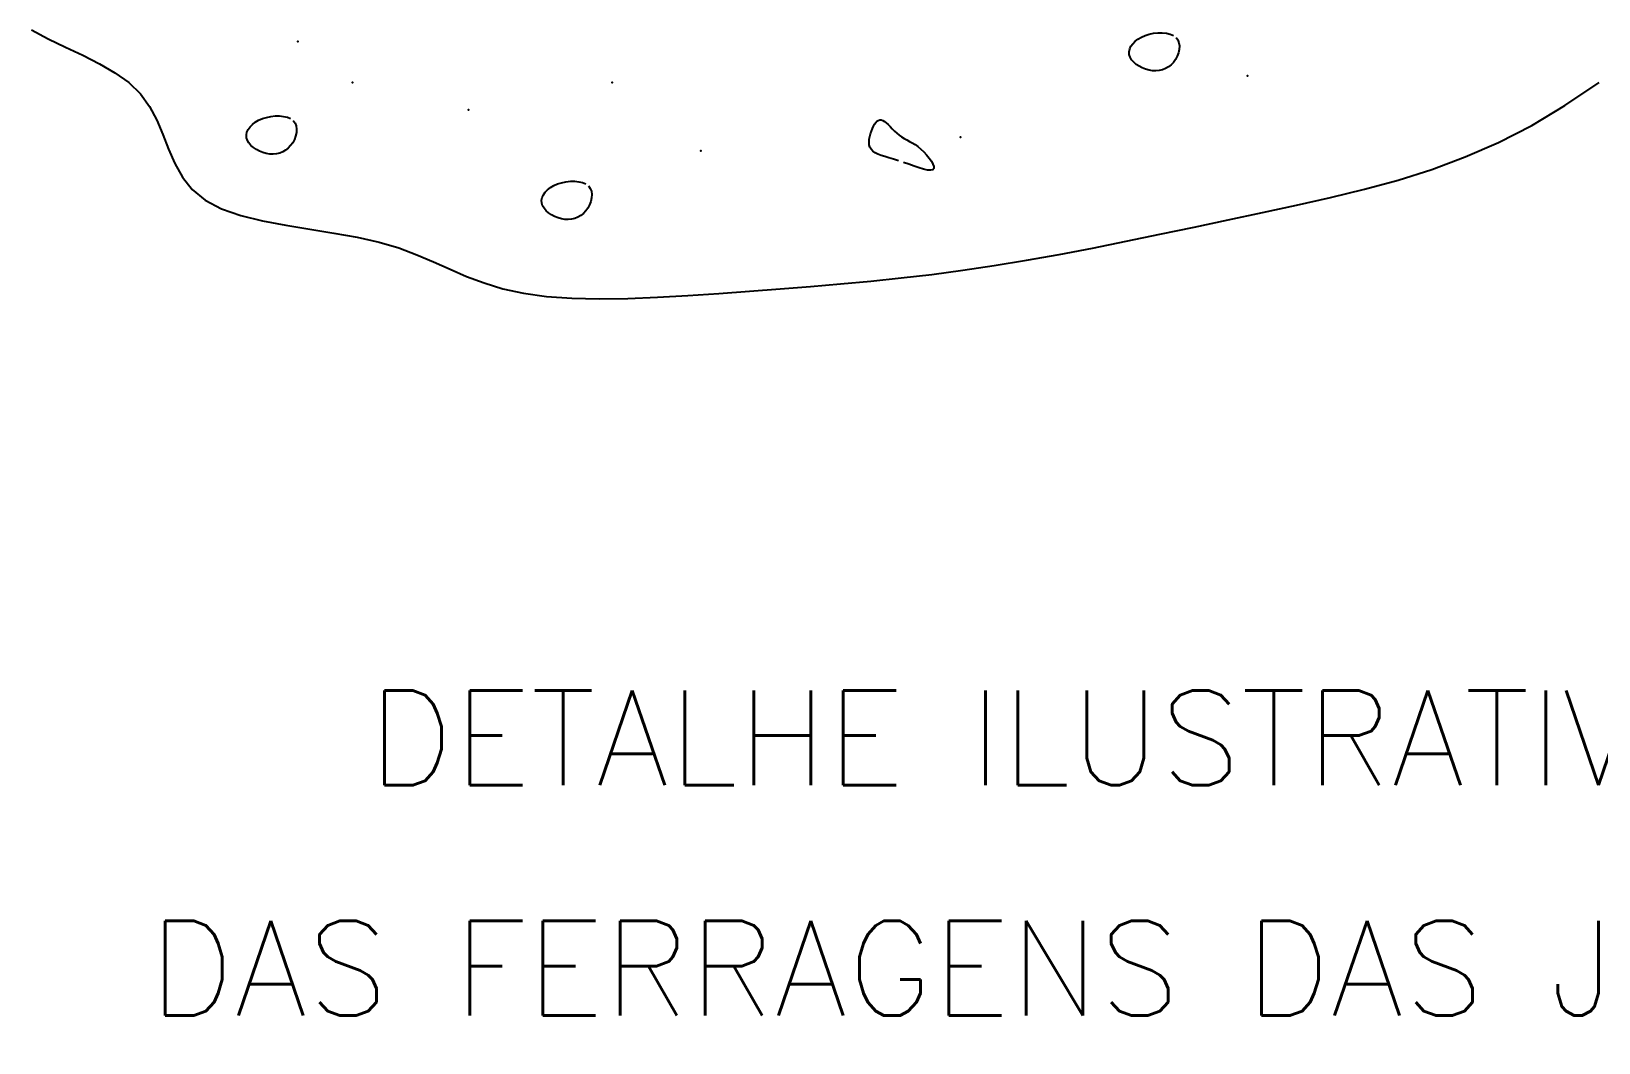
# Model space of a CAD drawing. Header units: millimetres. Extents: x -6558.4 to -6543.3, y -4472.7 to -4461.9.
# Drawn here: x -6555.83 to -6550.04, y -4472.73 to -4468.99 of the extents above; entities that cross this region are included whole.
import ezdxf
from ezdxf.enums import TextEntityAlignment as Align

# ---------------------------------------------------------------- set-up
doc = ezdxf.new("R2010")
doc.units = ezdxf.units.MM
doc.header["$LTSCALE"] = 10
doc.layers.add('Termotécnica', color=7, linetype='Continuous')
doc.styles.add('r140', font='romans.shx')

msp = doc.modelspace()

# ---------------------------------------------------------------- linework, layer by layer
at = {"layer": 'Termotécnica', "color": 2}
msp.add_lwpolyline([(-6555.8308, -4468.9886), (-6555.7688, -4469.0215), (-6555.7049, -4469.0525), (-6555.641, -4469.0829), (-6555.5793, -4469.1139), (-6555.5218, -4469.147), (-6555.4704, -4469.1835), (-6555.4273, -4469.2247), (-6555.3937, -4469.2714), (-6555.3673, -4469.3223), (-6555.345, -4469.3757), (-6555.3238, -4469.4299), (-6555.3007, -4469.4829), (-6555.2726, -4469.5332), (-6555.2364, -4469.5788), (-6555.1891, -4469.618), (-6555.1286, -4469.6497), (-6555.0567, -4469.6747), (-6554.9763, -4469.6947), (-6554.8903, -4469.7111), (-6554.8014, -4469.7257), (-6554.7126, -4469.7398), (-6554.6265, -4469.7551), (-6554.5461, -4469.7731), (-6554.4734, -4469.7949), (-6554.407, -4469.8196), (-6554.3445, -4469.8462), (-6554.2838, -4469.8733), (-6554.2225, -4469.8997), (-6554.1584, -4469.9241), (-6554.0893, -4469.9454), (-6554.0129, -4469.9622), (-6553.9275, -4469.9736), (-6553.8339, -4469.9801), (-6553.7335, -4469.9824), (-6553.6276, -4469.9811), (-6553.5176, -4469.977), (-6553.405, -4469.9707), (-6553.291, -4469.963), (-6553.1771, -4469.9546), (-6553.0642, -4469.9461), (-6552.9523, -4469.9372), (-6552.8409, -4469.9277), (-6552.7294, -4469.9173), (-6552.6173, -4469.9056), (-6552.5043, -4469.8924), (-6552.3897, -4469.8773), (-6552.2732, -4469.8601), (-6552.1543, -4469.8404), (-6552.0333, -4469.8187), (-6551.9105, -4469.7952), (-6551.7862, -4469.7702), (-6551.661, -4469.7442), (-6551.535, -4469.7175), (-6551.4086, -4469.6905), (-6551.2823, -4469.6634), (-6551.1563, -4469.6364), (-6551.0306, -4469.6084), (-6550.9054, -4469.578), (-6550.7807, -4469.5438), (-6550.6565, -4469.5045), (-6550.5329, -4469.4586), (-6550.41, -4469.4049), (-6550.2876, -4469.3419), (-6550.1652, -4469.2684), (-6550.0385, -4469.1834)], dxfattribs=at)
at = {"layer": 'Termotécnica', "color": 1}
for points in [[(-6551.6017, -4469.0166), (-6551.5949, -4469.0257), (-6551.5909, -4469.0365), (-6551.5894, -4469.0484), (-6551.5901, -4469.0609), (-6551.593, -4469.0737), (-6551.5976, -4469.0863), (-6551.6038, -4469.0982), (-6551.6114, -4469.109), (-6551.6202, -4469.1182), (-6551.6299, -4469.1258), (-6551.6405, -4469.1319), (-6551.6518, -4469.1363), (-6551.6637, -4469.1392), (-6551.676, -4469.1404), (-6551.6886, -4469.1401), (-6551.7014, -4469.1381), (-6551.7141, -4469.1346), (-6551.7265, -4469.1297), (-6551.7381, -4469.1235), (-6551.7488, -4469.1163), (-6551.7581, -4469.1081), (-6551.7657, -4469.0992), (-6551.7712, -4469.0897), (-6551.7743, -4469.0798), (-6551.7748, -4469.0697), (-6551.7727, -4469.0595), (-6551.7683, -4469.0496), (-6551.7616, -4469.04), (-6551.7528, -4469.0309), (-6551.7422, -4469.0227), (-6551.7298, -4469.0154), (-6551.716, -4469.0093), (-6551.7008, -4469.0045), (-6551.6848, -4469.0012), (-6551.6685, -4468.9994), (-6551.6524, -4468.9992), (-6551.6372, -4469.0008), (-6551.6233, -4469.0041), (-6551.6113, -4469.0094)], [(-6554.8631, -4469.3241), (-6554.8563, -4469.3333), (-6554.8523, -4469.344), (-6554.8508, -4469.3559), (-6554.8515, -4469.3685), (-6554.8543, -4469.3813), (-6554.859, -4469.3939), (-6554.8652, -4469.4058), (-6554.8728, -4469.4165), (-6554.8815, -4469.4258), (-6554.8913, -4469.4334), (-6554.9019, -4469.4394), (-6554.9132, -4469.4439), (-6554.9251, -4469.4467), (-6554.9374, -4469.448), (-6554.95, -4469.4476), (-6554.9628, -4469.4457), (-6554.9755, -4469.4422), (-6554.9878, -4469.4373), (-6554.9995, -4469.4311), (-6555.0102, -4469.4238), (-6555.0195, -4469.4156), (-6555.027, -4469.4067), (-6555.0326, -4469.3972), (-6555.0357, -4469.3873), (-6555.0362, -4469.3772), (-6555.0341, -4469.3671), (-6555.0296, -4469.3571), (-6555.0229, -4469.3475), (-6555.0142, -4469.3385), (-6555.0036, -4469.3302), (-6554.9912, -4469.323), (-6554.9773, -4469.3168), (-6554.9622, -4469.3121), (-6554.9461, -4469.3087), (-6554.9299, -4469.307), (-6554.9138, -4469.3068), (-6554.8986, -4469.3084), (-6554.8847, -4469.3117), (-6554.8727, -4469.3169)], [(-6552.6276, -4469.4723), (-6552.6456, -4469.4667), (-6552.6623, -4469.4617), (-6552.6776, -4469.4571), (-6552.6913, -4469.4526), (-6552.7034, -4469.448), (-6552.7136, -4469.4429), (-6552.722, -4469.437), (-6552.7284, -4469.4302), (-6552.7326, -4469.4222), (-6552.735, -4469.4132), (-6552.7357, -4469.4034), (-6552.7351, -4469.3932), (-6552.7333, -4469.3828), (-6552.7306, -4469.3726), (-6552.7272, -4469.3626), (-6552.7235, -4469.3534), (-6552.7196, -4469.345), (-6552.7154, -4469.3376), (-6552.7111, -4469.3315), (-6552.7066, -4469.3267), (-6552.7017, -4469.3233), (-6552.6966, -4469.3215), (-6552.6911, -4469.3215), (-6552.6852, -4469.3233), (-6552.6789, -4469.327), (-6552.6723, -4469.3324), (-6552.6652, -4469.339), (-6552.6578, -4469.3465), (-6552.65, -4469.3545), (-6552.6418, -4469.3626), (-6552.6334, -4469.3705), (-6552.6246, -4469.3778), (-6552.6154, -4469.3842), (-6552.606, -4469.3899), (-6552.5963, -4469.3953), (-6552.5864, -4469.4008), (-6552.5762, -4469.4065), (-6552.5658, -4469.413), (-6552.5552, -4469.4204), (-6552.5444, -4469.4292), (-6552.5335, -4469.4394), (-6552.523, -4469.4508), (-6552.5135, -4469.4625), (-6552.5055, -4469.4741), (-6552.4996, -4469.4849), (-6552.4964, -4469.4942), (-6552.4964, -4469.5016), (-6552.5002, -4469.5063), (-6552.5081, -4469.5079), (-6552.5197, -4469.5068), (-6552.5343, -4469.5035), (-6552.5512, -4469.4986), (-6552.5696, -4469.4924), (-6552.589, -4469.4857), (-6552.6086, -4469.4788)], [(-6553.7726, -4469.5656), (-6553.7659, -4469.5748), (-6553.7618, -4469.5855), (-6553.7603, -4469.5974), (-6553.7611, -4469.61), (-6553.7639, -4469.6228), (-6553.7685, -4469.6354), (-6553.7748, -4469.6473), (-6553.7824, -4469.658), (-6553.7911, -4469.6672), (-6553.8009, -4469.6749), (-6553.8115, -4469.6809), (-6553.8228, -4469.6854), (-6553.8347, -4469.6882), (-6553.847, -4469.6895), (-6553.8596, -4469.6891), (-6553.8723, -4469.6872), (-6553.885, -4469.6837), (-6553.8974, -4469.6788), (-6553.9091, -4469.6726), (-6553.9197, -4469.6653), (-6553.929, -4469.6571), (-6553.9366, -4469.6482), (-6553.9421, -4469.6387), (-6553.9453, -4469.6288), (-6553.9457, -4469.6187), (-6553.9437, -4469.6086), (-6553.9392, -4469.5986), (-6553.9325, -4469.589), (-6553.9237, -4469.58), (-6553.9131, -4469.5717), (-6553.9008, -4469.5644), (-6553.8869, -4469.5583), (-6553.8717, -4469.5536), (-6553.8557, -4469.5502), (-6553.8394, -4469.5485), (-6553.8234, -4469.5483), (-6553.8081, -4469.5498), (-6553.7942, -4469.5532), (-6553.7822, -4469.5584)]]:
    msp.add_lwpolyline(points, dxfattribs=at)
for p in [(-6554.8466, -4469.0323), (-6551.3378, -4469.1585), (-6554.6446, -4469.1838), (-6553.6854, -4469.1838), (-6554.2155, -4469.2848), (-6552.398, -4469.3857), (-6553.3572, -4469.4362)]:
    msp.add_point(p, dxfattribs=at)

# ---------------------------------------------------------------- texts
at = {"layer": 'Termotécnica', "color": 5, "style": 'r140'}
for s, p in [('DETALHE ILUSTRATIVO DA VINCULAÇÃO', (-6550.1459, -4471.8855)), ('DAS FERRAGENS DAS JUNTAS DE DILATAÇÃO.', (-6550.1459, -4472.7368))]:
    msp.add_text(s, height=0.35, dxfattribs=at).set_placement(p, align=Align.BOTTOM_CENTER)

doc.saveas('drawing.dxf')
